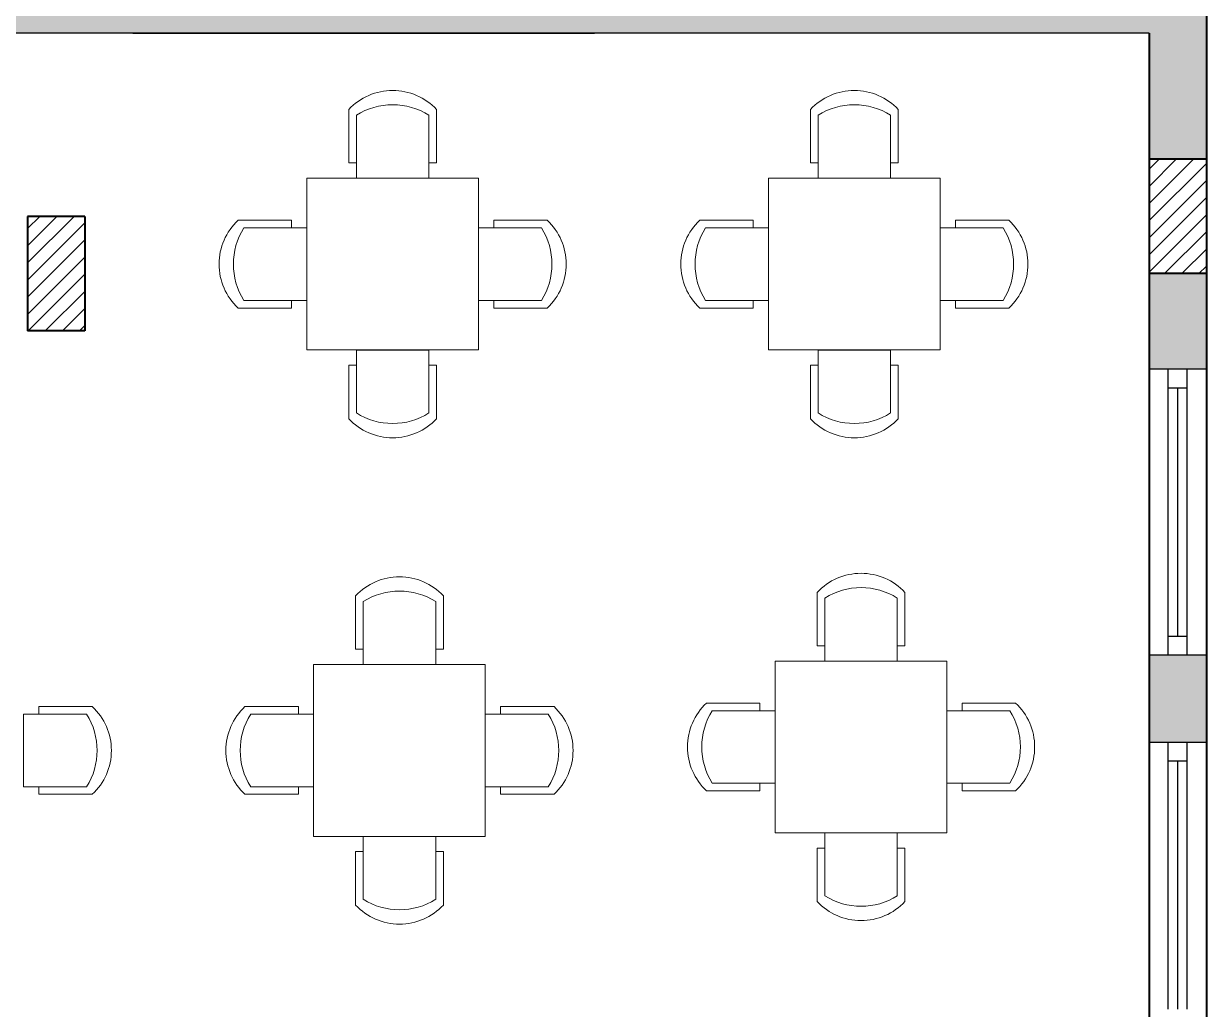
# Model space of a CAD drawing. Header units: millimetres. Extents: x 114 to 1075, y 58 to 426.
# Drawn here: x 1067.94 to 1074.14, y 189.24 to 194.41 of the extents above; entities that cross this region are included whole.
import ezdxf

# ---------------------------------------------------------------- set-up
doc = ezdxf.new("R2010")
doc.units = ezdxf.units.MM
doc.layers.add('ARREDI attrezzature - furniture', color=175, linetype='Continuous', lineweight=9)
doc.layers.add('MURATURA sezioni - section wall', color=7, linetype='Continuous', lineweight=40)
for name, color, linetype in [('infissi', 7, 'Continuous'), ('pilastri', 1, 'Continuous'), ('PROGETTO', 7, 'Continuous')]:
    doc.layers.add(name, color=color, linetype=linetype)

# ---------------------------------------------------------------- blocks, each defined once
blk = doc.blocks.new('sedia 8762')
for p, q in [((44.6259, 92.5998), (44.3459, 92.5998)), ((44.7059, 92.5598), (44.3759, 92.5598)), ((44.6259, 92.5598), (44.6259, 92.5998)), ((44.7059, 92.5598), (44.7059, 92.1798)), ((44.6259, 92.1398), (44.3459, 92.1398)), ((44.7059, 92.1798), (44.3759, 92.1798)), ((44.6259, 92.1798), (44.6259, 92.1398))]:
    blk.add_line(p, q)
for centre, radius, start, end in [((44.5604, 92.3698), 0.3145, 133.00287, 226.99713), ((44.6766, 92.3698), 0.3557, 147.71132, 212.28868)]:
    blk.add_arc(centre, radius, start, end)

msp = doc.modelspace()

# ---------------------------------------------------------------- hatches: boundary and pattern name
at = {"layer": 'pilastri', "true_color": 0x636466, "transparency": 33554687}
h = msp.add_hatch(color=251, dxfattribs=at)
h.dxf.hatch_style = 1
h.paths.add_polyline_path([(1049.7235, 190.8488), (1049.7235, 193.0988), (1049.4235, 193.0988), (1049.4235, 186.6888), (1049.7235, 186.6888), (1049.7235, 188.7688)])
h.paths.add_polyline_path([(1051.6095, 186.6888), (1050.0235, 186.6888), (1050.0235, 186.3888), (1051.6095, 186.3888)])
h.paths.add_polyline_path([(1055.4527, 186.6888), (1053.4095, 186.6888), (1053.4095, 186.3888), (1055.4527, 186.3888)])
h.paths.add_polyline_path([(1056.3177, 186.6888), (1056.0527, 186.6888), (1056.0527, 186.3888), (1056.3177, 186.3888)])
h.paths.add_polyline_path([(1058.0177, 186.6888), (1057.8177, 186.6888), (1057.8177, 186.3888), (1058.0177, 186.3888)])
h.paths.add_polyline_path([(1059.7177, 186.6888), (1059.5177, 186.6888), (1059.5177, 186.3888), (1059.7177, 186.3888)])
h.paths.add_polyline_path([(1061.4827, 186.6888), (1061.2177, 186.6888), (1061.2177, 186.3888), (1061.4827, 186.3888)])
h.paths.add_polyline_path([(1062.3477, 186.6888), (1062.0827, 186.6888), (1062.0827, 186.3888), (1062.3477, 186.3888)])
h.paths.add_polyline_path([(1064.0477, 186.6888), (1063.8477, 186.6888), (1063.8477, 186.3888), (1064.0477, 186.3888)])
h.paths.add_polyline_path([(1065.7477, 186.6888), (1065.5477, 186.6888), (1065.5477, 186.3888), (1065.7477, 186.3888)])
h.paths.add_polyline_path([(1067.5123, 186.6888), (1067.2477, 186.6888), (1067.2477, 186.3888), (1067.5123, 186.3888)])
h.paths.add_polyline_path([(1068.3773, 186.6888), (1068.1123, 186.6888), (1068.1123, 186.3888), (1068.3773, 186.3888)])
h.paths.add_polyline_path([(1070.0773, 186.6888), (1069.8773, 186.6888), (1069.8773, 186.3888), (1070.0773, 186.3888)])
h.paths.add_polyline_path([(1071.7773, 186.6888), (1071.5773, 186.6888), (1071.5773, 186.3888), (1071.7773, 186.3888)])
h.paths.add_polyline_path([(1073.5419, 186.6888), (1073.2773, 186.6888), (1073.2773, 186.3888), (1073.5419, 186.3888)])
h.paths.add_polyline_path([(1074.1419, 187.1888), (1073.8419, 187.1888), (1073.8419, 186.6888), (1074.1419, 186.6888)])
h.paths.add_polyline_path([(1074.1419, 189.1438), (1073.8419, 189.1438), (1073.8419, 188.6888), (1074.1419, 188.6888)])
h.paths.add_polyline_path([(1074.1419, 191.0988), (1073.8419, 191.0988), (1073.8419, 190.6438), (1074.1419, 190.6438)])
h.paths.add_polyline_path([(1074.1419, 198.7001), (1073.8419, 198.7001), (1073.8419, 198.3737), (1071.6325, 198.3737), (1071.6325, 199.4459), (1071.6064, 199.4459), (1071.6064, 199.0835), (1071.5564, 199.0835), (1071.5564, 199.4459), (1071.5325, 199.4459), (1071.5325, 198.3752), (1068.1419, 198.3752), (1068.1419, 199.6737), (1067.9419, 199.6737), (1067.9419, 198.3752), (1062.2222, 198.3752), (1062.1057, 198.3752), (1062.1057, 198.2752), (1067.9383, 198.2752), (1067.9383, 196.2752), (1068.1661, 196.2752), (1068.1661, 196.3752), (1068.0383, 196.3752), (1068.0383, 198.2752), (1069.9666, 198.2752), (1069.9666, 196.8025), (1069.9666, 196.3752), (1069.0161, 196.3752), (1069.0161, 196.2752), (1069.9666, 196.2752), (1069.9666, 195.4588), (1070.1272, 195.4588), (1070.1272, 195.5588), (1070.0666, 195.5588), (1070.0666, 196.9252), (1070.1839, 196.9252), (1070.1839, 197.0252), (1070.0666, 197.0252), (1070.0666, 198.2752), (1070.9366, 198.2752), (1070.9366, 197.0252), (1070.7839, 197.0252), (1070.7839, 196.9252), (1071.0366, 196.9252), (1071.1353, 196.9252), (1071.1353, 197.0252), (1071.0366, 197.0252), (1071.0366, 198.2752), (1071.9019, 198.2752), (1071.9019, 197.0252), (1071.7353, 197.0252), (1071.7353, 196.9252), (1071.9019, 196.9252), (1071.9019, 195.5588), (1070.7272, 195.5588), (1070.7272, 195.4588), (1072.0066, 195.4588), (1072.0625, 195.4588), (1072.0625, 195.5588), (1072.0019, 195.5588), (1072.0019, 196.9252), (1072.1193, 196.9252), (1072.1193, 197.0252), (1072.0019, 197.0252), (1072.0019, 198.2752), (1072.8719, 198.2752), (1072.8719, 197.0252), (1072.7193, 197.0252), (1072.7193, 196.9252), (1072.9719, 196.9252), (1073.0706, 196.9252), (1073.0706, 197.0252), (1072.9719, 197.0252), (1072.9719, 198.2752), (1073.8419, 198.2752), (1073.8419, 197.0252), (1073.6706, 197.0252), (1073.6706, 196.9252), (1073.8419, 196.9252), (1073.8419, 196.3752), (1073.8419, 195.5588), (1072.6625, 195.5588), (1072.6625, 195.4588), (1073.8419, 195.4588), (1073.8419, 194.4588), (1067.543, 194.4588), (1067.543, 194.3588), (1073.8419, 194.3588), (1073.8419, 193.6988), (1074.1419, 193.6988)])
h.paths.add_polyline_path([(1074.1419, 193.0988), (1073.8419, 193.0988), (1073.8419, 192.5988), (1074.1419, 192.5988)])
h.paths.add_polyline_path([(1074.1419, 200.7658), (1073.8419, 200.7658), (1073.8419, 200.4237), (1071.6325, 200.4237), (1071.6325, 201.6237), (1073.8419, 201.6237), (1073.8419, 201.4658), (1074.1419, 201.4658), (1074.1419, 202.0501), (1073.8419, 202.0501), (1073.8419, 201.7237), (1071.6325, 201.7237), (1071.6325, 202.7959), (1071.6064, 202.7959), (1071.6064, 202.4335), (1071.5564, 202.4335), (1071.5564, 202.7959), (1071.5325, 202.7959), (1071.5325, 201.7237), (1068.9919, 201.7237), (1068.9919, 201.6987), (1069.3837, 201.6987), (1069.3837, 201.6487), (1068.9919, 201.6487), (1068.9919, 201.6237), (1071.5325, 201.6237), (1071.5325, 200.4237), (1068.9919, 200.4237), (1068.9919, 200.3987), (1069.3837, 200.3987), (1069.3837, 200.3487), (1068.9919, 200.3487), (1068.9919, 200.3237), (1071.5325, 200.3237), (1071.5325, 200.2459), (1071.6325, 200.2459), (1071.6325, 200.3237), (1072.4919, 200.3237), (1072.4919, 200.2537), (1072.5919, 200.2537), (1072.5919, 200.3237), (1073.8419, 200.3237), (1073.8419, 200.2737), (1074.1419, 200.2737)])
h.paths.add_polyline_path([(1074.1419, 199.6737), (1073.8419, 199.6737), (1073.8419, 199.4537), (1072.5919, 199.4537), (1072.5919, 199.6537), (1072.4919, 199.6537), (1072.4919, 199.3537), (1073.8419, 199.3537), (1073.8419, 199.3001), (1074.1419, 199.3001)], flags=17)
h.paths.add_polyline_path([(1068.1419, 200.513), (1067.9419, 200.513), (1067.9419, 200.2737), (1068.1419, 200.2737), (1068.1419, 200.3237), (1068.1919, 200.3237), (1068.1919, 200.4237), (1068.1419, 200.4237)])
at = {"layer": 'PROGETTO', "transparency": 33554687}
h = msp.add_hatch(dxfattribs=at)
h.set_pattern_fill('ANSI31', color=1, scale=0.02)
h.set_pattern_definition([(45, (-311.07975, 145.974316), (-0.0449012806, 0.0449012806), [])])
h.paths.add_polyline_path([(1056.0527, 186.6888), (1055.4527, 186.6888), (1055.4527, 186.3888), (1056.0527, 186.3888)])
h.paths.add_polyline_path([(1062.0827, 186.6888), (1061.4827, 186.6888), (1061.4827, 186.3888), (1062.0827, 186.3888)])
h.paths.add_polyline_path([(1068.1123, 186.6888), (1067.5123, 186.6888), (1067.5123, 186.3889), (1068.1123, 186.3889)])
h.paths.add_polyline_path([(1074.1419, 186.6888), (1073.5419, 186.6888), (1073.5419, 186.3888), (1074.1419, 186.3888)])
h.paths.add_polyline_path([(1068.2627, 193.3988), (1067.9627, 193.3988), (1067.9627, 192.7988), (1068.2627, 192.7988)])
h.paths.add_polyline_path([(1062.3227, 193.3988), (1062.0227, 193.3988), (1062.0227, 192.7988), (1062.3227, 192.7988)])
h.paths.add_polyline_path([(1056.0227, 193.3915), (1055.7227, 193.3915), (1055.7227, 192.7988), (1056.0227, 192.7988)])
h.paths.add_polyline_path([(1074.1419, 193.6988), (1073.8419, 193.6988), (1073.8419, 193.0988), (1074.1419, 193.0988)])
h.paths.add_polyline_path([(1049.7235, 193.6988), (1049.4235, 193.6988), (1049.4235, 193.0988), (1049.7235, 193.0988)])
h.paths.add_polyline_path([(1049.7238, 200.3037), (1049.4238, 200.3037), (1049.4238, 199.7037), (1049.7238, 199.7037)])
h.paths.add_polyline_path([(1050.0235, 206.5737), (1049.4235, 206.5737), (1049.4235, 206.2737), (1050.0235, 206.2737)])
h.paths.add_polyline_path([(1056.0527, 206.5737), (1055.4527, 206.5737), (1055.4527, 206.2737), (1056.0527, 206.2737)])
h.paths.add_polyline_path([(1062.0827, 206.5737), (1061.4827, 206.5737), (1061.4827, 206.2737), (1062.0827, 206.2737)])
h.paths.add_polyline_path([(1068.1123, 206.5737), (1067.5123, 206.5737), (1067.5123, 206.2737), (1068.1123, 206.2737)])
h.paths.add_polyline_path([(1074.1419, 206.5737), (1073.5419, 206.5737), (1073.5419, 206.2737), (1074.1419, 206.2737)])
h.paths.add_polyline_path([(1060.4074, 200.2737), (1060.1074, 200.2737), (1060.1074, 199.6737), (1060.4074, 199.6737)])
h.paths.add_polyline_path([(1055.2074, 200.2737), (1054.9074, 200.2737), (1054.9074, 199.6737), (1055.2074, 199.6737)])
h.paths.add_polyline_path([(1068.1419, 200.2737), (1067.9419, 200.2737), (1067.9419, 199.6737), (1068.1419, 199.6737)])
h.paths.add_polyline_path([(1074.1419, 200.2737), (1073.8419, 200.2737), (1073.8419, 199.6737), (1074.1419, 199.6737)])

# ---------------------------------------------------------------- linework, layer by layer
for p, q in [((1073.8419, 194.3588), (1067.543, 194.3588)), ((1068.514, 194.3588), (1070.934, 194.3588)), ((1073.354, 194.3588), (1070.934, 194.3588)), ((1074.1419, 192.5988), (1073.8419, 192.5988)), ((1074.1419, 191.0988), (1073.8419, 191.0988)), ((1073.8419, 190.6438), (1074.1419, 190.6438))]:
    msp.add_line(p, q)
at = {"layer": 'ARREDI attrezzature - furniture'}
for points in [[(1069.4267, 193.5988), (1070.3267, 193.5988), (1070.3267, 192.6988), (1069.4267, 192.6988)], [(1071.8467, 193.5988), (1072.7467, 193.5988), (1072.7467, 192.6988), (1071.8467, 192.6988)], [(1071.8819, 191.0686), (1072.7819, 191.0686), (1072.7819, 190.1686), (1071.8819, 190.1686)], [(1069.4624, 191.0503), (1070.3624, 191.0503), (1070.3624, 190.1503), (1069.4624, 190.1503)]]:
    msp.add_lwpolyline(points, close=True, dxfattribs=at)
at = {"layer": 'infissi'}
for p, q in [((1073.9419, 191.1988), (1073.9419, 192.5988)), ((1074.0419, 192.5988), (1073.9419, 192.5988)), ((1074.0419, 191.1988), (1074.0419, 192.5988)), ((1074.0419, 192.4988), (1073.9419, 192.4988)), ((1073.9919, 191.1988), (1073.9919, 192.4988)), ((1073.9419, 191.1988), (1074.0419, 191.1988)), ((1073.9419, 191.0988), (1073.9419, 191.1988)), ((1074.0419, 191.0988), (1074.0419, 191.1988)), ((1073.9419, 189.2438), (1073.9419, 190.6438)), ((1074.0419, 189.2438), (1074.0419, 190.6438)), ((1074.0419, 190.5438), (1073.9419, 190.5438)), ((1073.9919, 189.2438), (1073.9919, 190.5438))]:
    msp.add_line(p, q, dxfattribs=at)
at = {"layer": 'MURATURA sezioni - section wall'}
for p, q in [((1074.1419, 200.7658), (1074.1419, 186.6888)), ((1073.8419, 194.3588), (1073.8419, 186.6888)), ((1074.1419, 193.6988), (1073.8419, 193.6988)), ((1073.8419, 193.6988), (1073.8419, 193.0988)), ((1074.1419, 193.6988), (1074.1419, 193.0988)), ((1067.9627, 193.3988), (1067.9627, 192.7988)), ((1068.2627, 193.3988), (1067.9627, 193.3988)), ((1068.2627, 193.3988), (1068.2627, 192.7988)), ((1074.1419, 193.0988), (1073.8419, 193.0988)), ((1068.2627, 192.7988), (1067.9627, 192.7988))]:
    msp.add_line(p, q, dxfattribs=at)

# ---------------------------------------------------------------- block references
at = {"layer": 'ARREDI attrezzature - furniture', "xscale": -1, "rotation": 90}
for p in [(1162.2465, 238.3047), (1164.6665, 238.3047), (1162.2822, 235.7563), (1164.7017, 235.7746)]:
    msp.add_blockref('sedia 8762', p, dxfattribs=at)
at = {"layer": 'ARREDI attrezzature - furniture'}
for p in [(1024.7208, 100.779), (1027.1408, 100.779), (1024.7565, 98.2306), (1027.1759, 98.2489)]:
    msp.add_blockref('sedia 8762', p, dxfattribs=at)
at = {"layer": 'ARREDI attrezzature - furniture', "xscale": -1}
for p in [(1115.0326, 100.779), (1117.4526, 100.779), (1112.6483, 98.2306), (1115.0683, 98.2306), (1117.4878, 98.2489)]:
    msp.add_blockref('sedia 8762', p, dxfattribs=at)
at = {"layer": 'ARREDI attrezzature - furniture', "rotation": 90}
for p in [(1162.2465, 147.9928), (1164.6665, 147.9928), (1162.2822, 145.4444), (1164.7017, 145.4627)]:
    msp.add_blockref('sedia 8762', p, dxfattribs=at)

doc.saveas('drawing.dxf')
